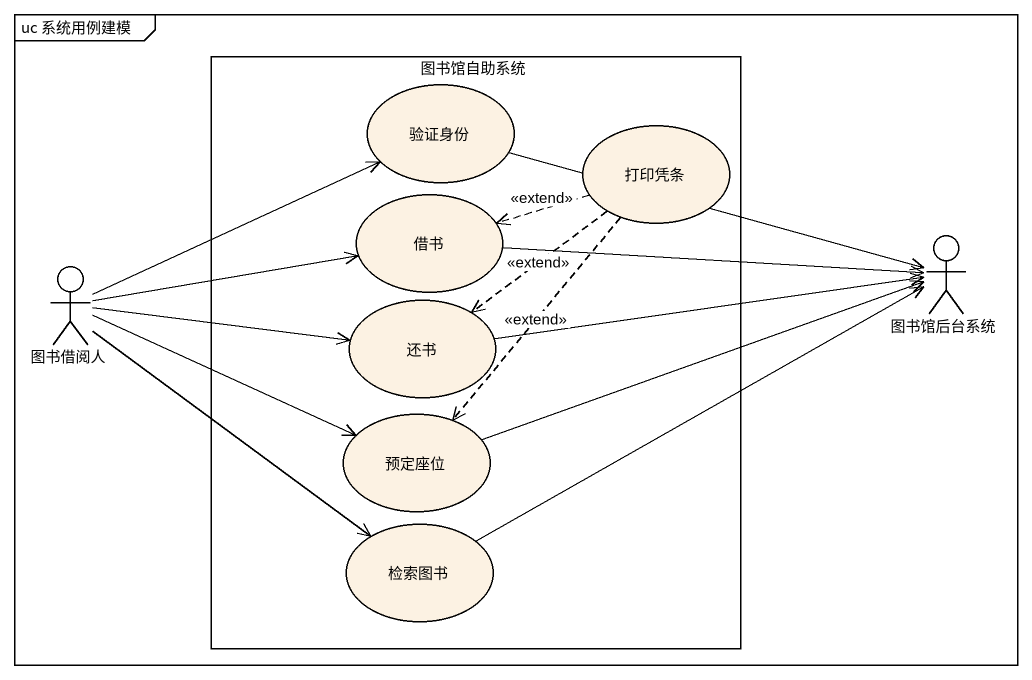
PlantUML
@startuml
mainframe uc 系统用例建模
rectangle 图书馆自助系统 {
  usecase 验证身份
  usecase 打印凭条
  usecase 借书
  usecase 还书
  usecase 预定座位
  usecase 检索图书
}
actor 图书馆后台系统
actor 图书借阅人
验证身份 -right-> 图书馆后台系统
打印凭条 .left.> 借书 : <<extend>>
打印凭条 ..> 还书 : <<extend>>
打印凭条 ..> 预定座位 : <<extend>>
借书 -right-> 图书馆后台系统
图书借阅人 -right-> 验证身份
图书借阅人 -right-> 借书
图书借阅人 -right-> 还书
图书借阅人 -right-> 预定座位
图书借阅人 --> 检索图书
还书 -right-> 图书馆后台系统
预定座位 -right-> 图书馆后台系统
检索图书 -right-> 图书馆后台系统
@enduml
